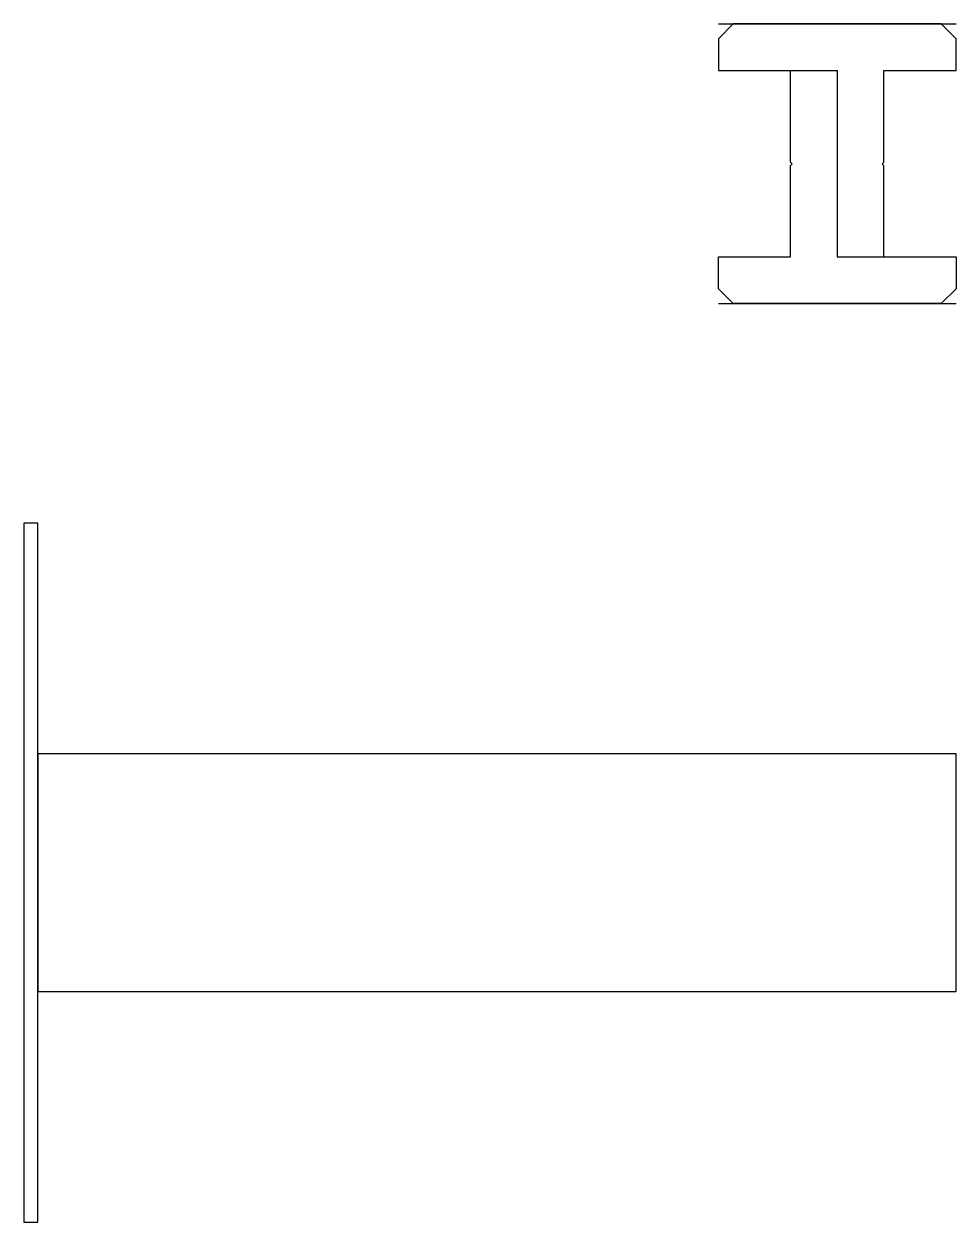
# Model space of a CAD drawing. Header units: millimetres. Extents: x 0 to 23312, y -3206 to 11448.
# Drawn here: x 8865.7 to 9065.7, y 9220.8 to 9477.9 of the extents above; entities that cross this region are included whole.
import ezdxf

# ---------------------------------------------------------------- set-up
doc = ezdxf.new("R2010")
doc.units = ezdxf.units.MM
doc.header["$LTSCALE"] = 10
doc.layers.add('18 - Ladder Beam', color=6, linetype='Continuous')

msp = doc.modelspace()

# ---------------------------------------------------------------- linework, layer by layer
at = {"layer": '18 - Ladder Beam', "ltscale": 10}
for p, q in [((9014.744, 9477.883), (9065.744, 9477.883)), ((9014.744, 9417.883), (9065.744, 9417.883))]:
    msp.add_line(p, q, dxfattribs=at)
for points in [[(9014.744, 9467.883), (9040.244, 9467.883), (9040.244, 9427.883), (9050.244, 9427.883), (9050.244, 9447.529), (9049.891, 9447.883), (9050.244, 9448.237), (9050.244, 9467.883), (9065.744, 9467.883), (9065.744, 9474.723), (9062.584, 9477.883), (9017.904, 9477.883), (9014.744, 9474.723)], [(9017.904, 9417.883), (9014.744, 9421.043), (9014.744, 9427.883), (9030.244, 9427.883), (9030.244, 9447.529), (9030.598, 9447.883), (9030.244, 9448.237), (9030.244, 9467.883), (9040.244, 9467.883), (9040.244, 9427.883), (9065.744, 9427.883), (9065.744, 9421.043), (9062.584, 9417.883)]]:
    msp.add_lwpolyline(points, close=True, dxfattribs=at)
at = {"layer": '18 - Ladder Beam', "color": 142, "ltscale": 10}
msp.add_lwpolyline([(8865.744, 9370.764), (8865.744, 9220.764), (8868.744, 9220.764), (8868.744, 9370.764), (8865.744, 9370.764), (8865.744, 9370.764)], dxfattribs=at)
msp.add_lwpolyline([(9065.744, 9270.264), (9065.744, 9321.264), (8868.744, 9321.264), (8868.744, 9270.264)], close=True, dxfattribs=at)

doc.saveas('drawing.dxf')
